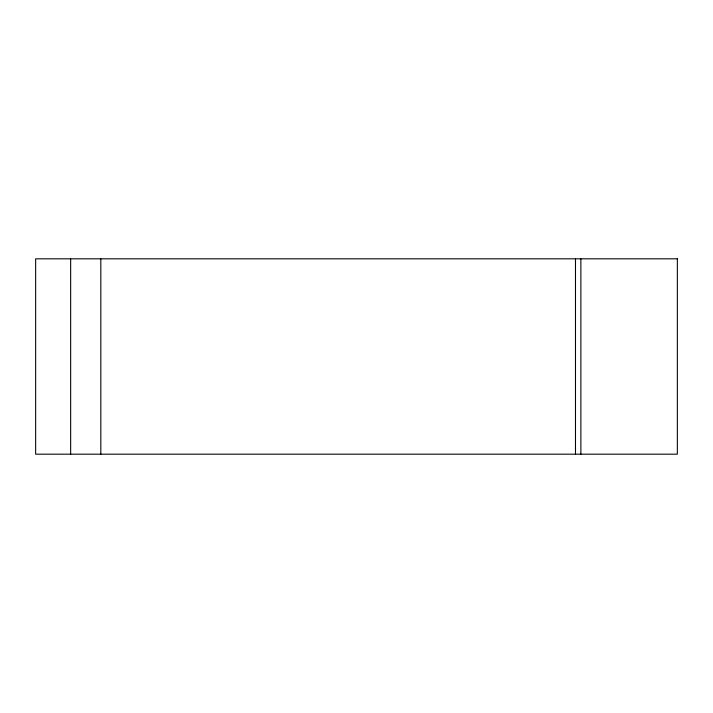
<?xml version="1.0" encoding="UTF-8"?>
<svg xmlns="http://www.w3.org/2000/svg" width="713" height="713" viewBox="0 0 713 713"><rect width="100%" height="100%" fill="white"/><g stroke="black" fill="none" stroke-linecap="round" stroke-linejoin="round"><path stroke-width="1.07" d="M580.872 258.819L580.872 454.181M575.489 258.819L575.489 454.181M100.818 258.819L100.818 454.181M70.658 258.819L70.658 454.181M677.35 258.819L35.65 258.819L35.65 454.181L677.35 454.181L677.35 258.819"/></g></svg>
